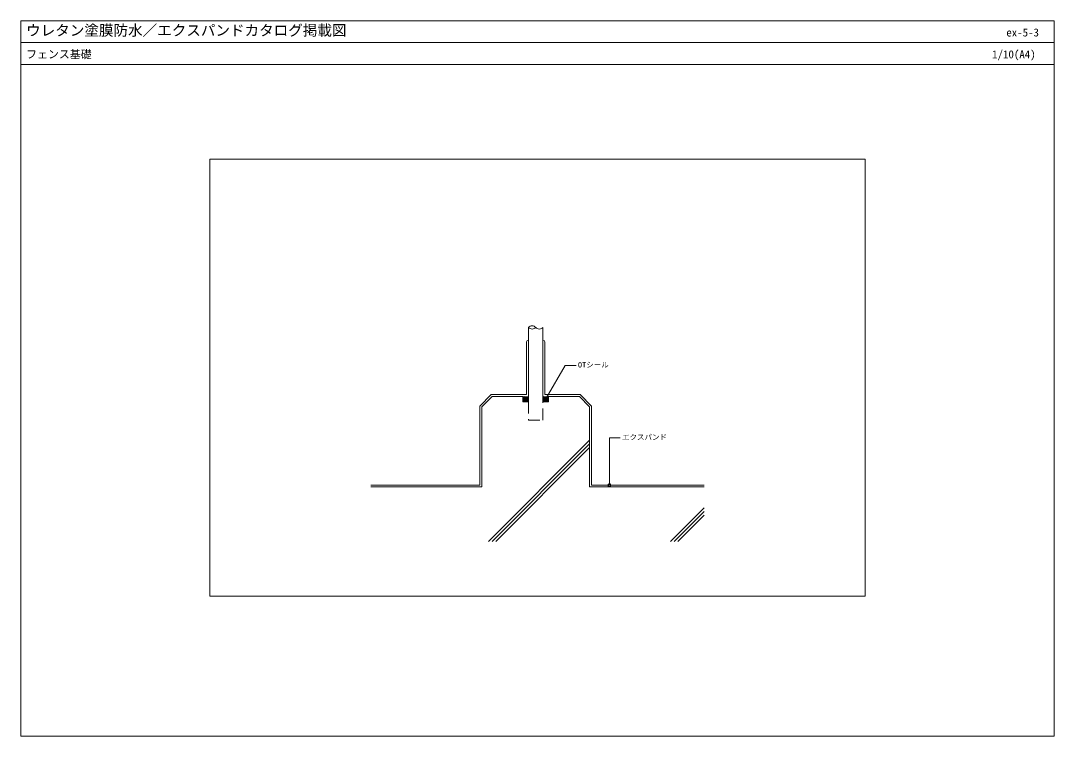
# Model space of a CAD drawing. Units: millimetres, scale not verified. Extents: x -1420 to 1420, y -983 to 983.
import ezdxf
from ezdxf.enums import TextEntityAlignment as Align

# ---------------------------------------------------------------- set-up
doc = ezdxf.new("R2010")
doc.units = ezdxf.units.MM
doc.header["$LTSCALE"] = 5
doc.linetypes.add('USER1', pattern=[9.525, 6.35, -3.175])
for name, color, linetype, lineweight in [('0-0_0', 7, 'Continuous', 18), ('0-1_WAKU', 7, 'Continuous', 18), ('0-2_KANAMONO', 4, 'Continuous', 18), ('0-3_KUTAI', 3, 'Continuous', 18), ('0-4_BOUSUI', 1, 'Continuous', 18), ('0-5_HATCH', 9, 'Continuous', 18), ('0-6_MOJI', 7, 'Continuous', 18)]:
    doc.layers.add(name, color=color, linetype=linetype, lineweight=lineweight)
doc.styles.add('ＭＳ ゴシック', font='')
doc.styles.get('ＭＳ ゴシック').set_extended_font_data('MS Gothic')

msp = doc.modelspace()

# ---------------------------------------------------------------- linework, layer by layer
at = {"layer": '0-0_0'}
msp.add_line((-1420, 922.712), (1420, 922.712), dxfattribs=at)
msp.add_lwpolyline([(-900, -597.651), (900, -597.651), (900, 602.349), (-900, 602.349)], close=True, dxfattribs=at)
at = {"layer": '0-1_WAKU'}
for points in [[(-1420, -982.651), (1420, -982.651), (1420, 982.712), (-1420, 982.712)], [(1420, 862.712), (-1420, 862.712), (-1420, 982.712), (1420, 982.712)]]:
    msp.add_lwpolyline(points, close=True, dxfattribs=at)
at = {"layer": '0-2_KANAMONO'}
for p, q in [((-25, -64.366), (-25, 140.287)), ((15, -64.366), (15, 140.287))]:
    msp.add_line(p, q, dxfattribs=at)
at = {"layer": '0-2_KANAMONO', "linetype": 'USER1'}
msp.add_lwpolyline([(-25, -64.366), (-25, -114.366), (15, -114.366), (15, -64.366)], dxfattribs=at)
at = {"layer": '0-2_KANAMONO'}
for centre, start, end in [((-15, 131.409), 41.59806, 138.40194), ((-15, 149.165), 221.59806, 318.40194), ((5, 149.165), 221.59806, 318.40194)]:
    msp.add_arc(centre, 13.372, start, end, dxfattribs=at)
at = {"layer": '0-3_KUTAI'}
for points in [[(-457.5, -297.651), (-153.284, -297.651), (-153.284, -77.651), (-125, -49.366), (-40, -49.366), (-40, -64.366), (-25, -64.366)], [(15, -64.366), (30, -64.366), (30, -49.366), (115, -49.366), (143.284, -77.651), (143.284, -297.651), (457.5, -297.651)]]:
    msp.add_lwpolyline(points, dxfattribs=at)
at = {"layer": '0-4_BOUSUI'}
for points in [[(-457.5, -292.651), (-158.284, -292.651), (-158.284, -75.58), (-127.071, -44.366), (-30, -44.366), (-30, 100.634)], [(457.5, -292.651), (148.284, -292.651), (148.284, -75.58), (117.071, -44.366), (20, -44.366), (20, 100.634)]]:
    msp.add_lwpolyline(points, dxfattribs=at)
for centre, radius, start, end in [((-25, 100.634), 5, 90, 180), ((15, 100.634), 5, 0, 90), ((-32.5, -13.146), 36.989, 258.30135, 281.69865), ((22.5, -18.529), 31.736, 256.3304, 283.6696)]:
    msp.add_arc(centre, radius, start, end, dxfattribs=at)
at = {"layer": '0-5_HATCH'}
for p, q in [((-40, -64.261), (-25.132, -49.394)), ((-40, -50.791), (-38.803, -49.594)), ((-40, -55.281), (-34.783, -50.064)), ((-40, -59.771), (-30.298, -50.069)), ((-27.219, -64.366), (-40, -51.586)), ((-31.71, -64.366), (-40, -56.076)), ((-25, -62.096), (-37.27, -49.826)), ((-35.615, -64.366), (-25, -53.751)), ((-25, -57.606), (-32.471, -50.135)), ((-25, -53.116), (-28.228, -49.887)), ((15, -49.672), (15.247, -49.425)), ((15, -63.143), (28.438, -49.705)), ((15, -54.162), (19.082, -50.081)), ((15, -58.653), (23.4, -50.253)), ((26.662, -64.366), (15, -52.704)), ((30, -63.214), (16.474, -49.688)), ((18.266, -64.366), (30, -52.633)), ((30, -58.724), (21.526, -50.25)), ((30, -54.234), (25.854, -50.088)), ((30, -49.744), (29.695, -49.439)), ((-36.2, -64.366), (-40, -60.566)), ((-31.125, -64.366), (-25, -58.241)), ((-26.635, -64.366), (-25, -62.732)), ((22.172, -64.366), (15, -57.195)), ((17.682, -64.366), (15, -61.685)), ((22.757, -64.366), (30, -57.123)), ((27.247, -64.366), (30, -61.613)), ((-134.776, -447.651), (143.284, -169.59)), ((-124.776, -447.651), (143.284, -179.59)), ((-114.776, -447.651), (143.284, -189.59)), ((365.224, -447.651), (457.5, -355.375)), ((375.224, -447.651), (457.5, -365.375)), ((385.224, -447.651), (457.5, -375.375))]:
    msp.add_line(p, q, dxfattribs=at)
at = {"layer": '0-6_MOJI'}
for p, q in [((24.129, -54.107), (76.063, 35.845)), ((106.063, 35.845), (76.063, 35.845)), ((227.5, -162.747), (197.5, -162.747)), ((197.5, -292.651), (197.5, -162.747))]:
    msp.add_line(p, q, dxfattribs=at)
for centre in [(24.129, -54.107), (197.5, -292.651)]:
    msp.add_circle(centre, 4, dxfattribs=at)

# ---------------------------------------------------------------- texts
at = {"layer": '0-1_WAKU', "style": 'ＭＳ ゴシック'}
for s, height, p in [('ウレタン塗膜防水／エクスパンドカタログ掲載図', 29.33, (-1405, 932.712)), ('ex-5-3', 21.99, (1288.046, 932.712)), ('フェンス基礎', 21.99, (-1405, 872.712)), ('1/10(A4)', 21.99, (1249.061, 872.712))]:
    msp.add_text(s, height=height, dxfattribs=at).set_placement(p, align=Align.BOTTOM_LEFT)
at = {"layer": '0-6_MOJI', "style": 'ＭＳ ゴシック'}
for s, p in [('OTシール', (111.063, 25.845)), ('エクスパンド', (232.5, -172.747))]:
    msp.add_text(s, height=14.66, dxfattribs=at).set_placement(p, align=Align.BOTTOM_LEFT)

doc.saveas('drawing.dxf')
